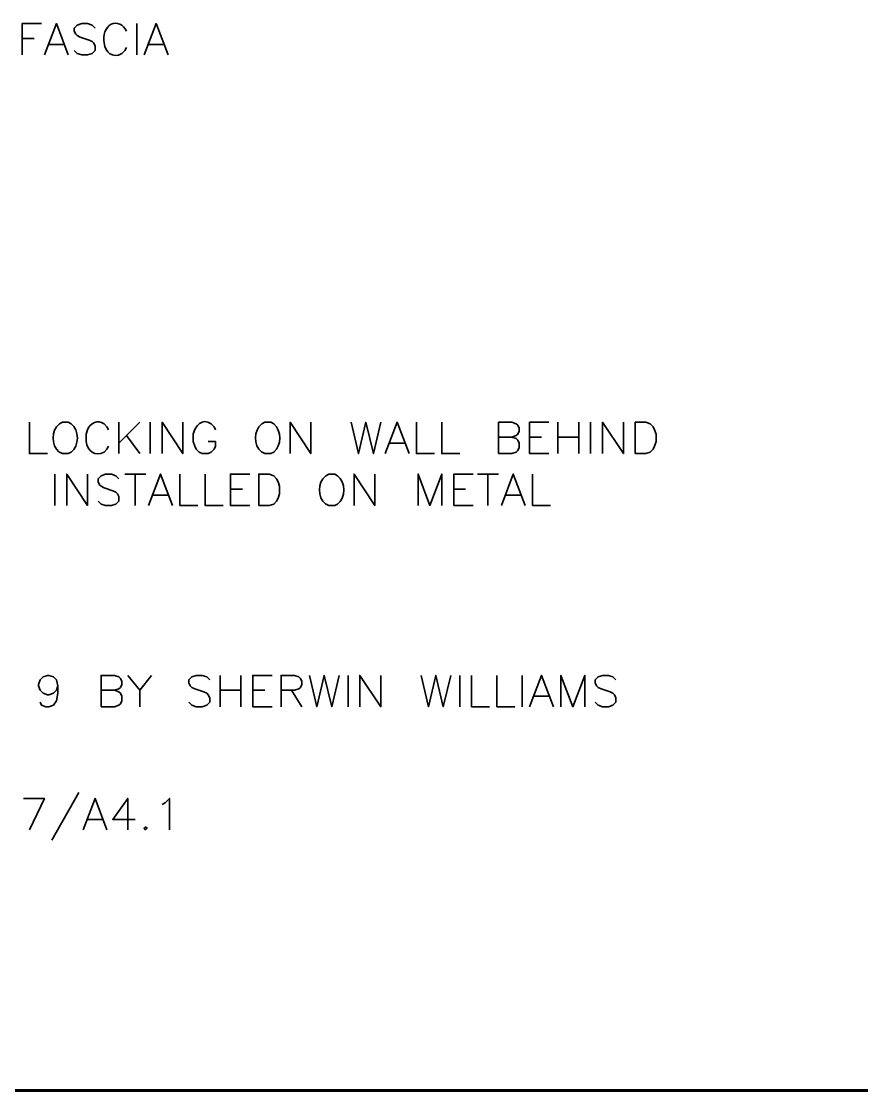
# Model space of a CAD drawing. Header units: inches. Extents: x 5 to 516, y -193 to 129.
# Drawn here: x 98.87 to 107.27, y -127.28 to -116.59 of the extents above; entities that cross this region are included whole.
import ezdxf

# ---------------------------------------------------------------- set-up
doc = ezdxf.new("R2010")
doc.units = ezdxf.units.IN
doc.header["$MEASUREMENT"] = 0
doc.layers.add('PDF4_Geometry', color=7, linetype='Continuous')

msp = doc.modelspace()

# ---------------------------------------------------------------- linework, layer by layer
at = {"layer": 'PDF4_Geometry', "lineweight": 35}
for points in [[(98.8787562, -116.9229864), (98.8787562, -116.609653), (99.0720896, -116.609653)], [(99.1020907, -116.9229864), (99.2220907, -116.609653), (99.3387574, -116.9229864)], [(99.6087571, -116.6563195), (99.5787571, -116.6263195), (99.5320904, -116.6096528), (99.4754238, -116.6096528), (99.4287571, -116.6263195), (99.3987571, -116.6563195), (99.3987571, -116.6863195), (99.4154238, -116.7163195), (99.4287571, -116.7296528), (99.4587571, -116.7463195), (99.5487571, -116.7763195), (99.5787571, -116.7896528), (99.5920904, -116.8029862), (99.6087571, -116.8329862), (99.6087571, -116.8796529), (99.5787571, -116.9096529), (99.5320904, -116.9229862), (99.4754238, -116.9229862), (99.4287571, -116.9096529), (99.3987571, -116.8796529)], [(100.0254238, -116.609653), (100.0254238, -116.9229864)], [(100.0987542, -116.9229864), (100.2187542, -116.609653), (100.3387542, -116.9229864)], [(98.8787562, -116.7596529), (98.9987562, -116.7596529)], [(99.1454222, -116.819653), (99.2954223, -116.819653)], [(99.8754212, -116.9096533), (99.9054212, -116.8796533), (99.9220879, -116.8496533)], [(100.1420891, -116.819653), (100.2920891, -116.819653)], [(98.95209, -120.5963197), (98.95209, -120.9096531), (99.13209, -120.9096531)], [(99.3687568, -120.6129864), (99.3387568, -120.5963197), (99.2820901, -120.5963197), (99.2520901, -120.6129864), (99.2220901, -120.6429864)], [(99.7420884, -120.6729867), (99.7254218, -120.6429867), (99.6987551, -120.6129867)], [(100.0554226, -120.5963197), (99.8454226, -120.8063197)], [(99.8454243, -120.5963197), (99.8454243, -120.9096531)], [(100.1587551, -120.5963197), (100.1587551, -120.9096531)], [(100.278757, -120.909653), (100.278757, -120.5963197), (100.4854237, -120.909653), (100.4854237, -120.5963197)], [(100.812089, -120.6729867), (100.7987557, -120.6429867), (100.7687557, -120.6129867)], [(101.3954227, -120.6129864), (101.3654227, -120.5963197), (101.3054227, -120.5963197), (101.2754227, -120.6129864), (101.2454227, -120.6429864)], [(101.5587559, -120.909653), (101.5587559, -120.5963197), (101.7654226, -120.909653), (101.7654226, -120.5963197)], [(102.1687549, -120.5963197), (102.2420882, -120.9096531), (102.3154216, -120.5963197), (102.3920882, -120.9096531), (102.4654216, -120.5963197)], [(102.5087546, -120.909653), (102.6287546, -120.5963197), (102.7487546, -120.909653)], [(102.8220888, -120.5963197), (102.8220888, -120.9096531), (103.0020888, -120.9096531)], [(103.075422, -120.5963197), (103.075422, -120.9096531), (103.255422, -120.9096531)], [(103.6420894, -120.909653), (103.6420894, -120.5963197), (103.7754228, -120.5963197), (103.8187561, -120.6129863), (103.8354228, -120.6263197), (103.8487561, -120.6563197), (103.8487561, -120.6863197), (103.8354228, -120.7163197), (103.8187561, -120.729653), (103.7754228, -120.7463197), (103.6420894, -120.7463197)], [(104.1454237, -120.909653), (103.9520904, -120.909653), (103.9520904, -120.5963197), (104.1454237, -120.5963197)], [(104.2354224, -120.5963197), (104.2354224, -120.9096531)], [(104.445424, -120.5963197), (104.445424, -120.9096531)], [(104.5620893, -120.5963197), (104.5620893, -120.9096531)], [(104.6820879, -120.909653), (104.6820879, -120.5963197), (104.8920879, -120.909653), (104.8920879, -120.5963197)], [(99.5320884, -120.6729867), (99.5187551, -120.71632), (99.5187551, -120.7896533)], [(99.9220879, -120.7296536), (100.0554212, -120.9096536)], [(100.5887557, -120.71632), (100.5887557, -120.7896533), (100.6054224, -120.83632), (100.6187557, -120.86632), (100.6487557, -120.89632), (100.6787557, -120.9096533), (100.7387557, -120.9096533), (100.7687557, -120.89632), (100.7987557, -120.86632), (100.812089, -120.83632), (100.812089, -120.7896533), (100.7387557, -120.7896533)], [(103.7754241, -120.7463196), (103.8187574, -120.7596529), (103.8354241, -120.7763196), (103.8487574, -120.8063196), (103.8487574, -120.8496529), (103.8354241, -120.8796529), (103.8187574, -120.8963196), (103.7754241, -120.9096529), (103.6420908, -120.9096529)], [(103.9520904, -120.7463196), (104.0720904, -120.7463196)], [(104.2354224, -120.7463196), (104.4454224, -120.7463196)], [(99.6987551, -120.89632), (99.7254218, -120.86632), (99.7420884, -120.83632)], [(102.5554228, -120.8063197), (102.7020895, -120.8063197)], [(99.2820901, -120.9096531), (99.3387568, -120.9096531), (99.3687568, -120.8963197)], [(101.3054227, -120.9096531), (101.3654227, -120.9096531), (101.3954227, -120.8963197)], [(99.2054232, -121.1163198), (99.2054232, -121.4296531)], [(99.3254217, -121.4296531), (99.3254217, -121.1163198), (99.5320884, -121.4296531), (99.5320884, -121.1163198)], [(99.8454243, -121.1629863), (99.8154243, -121.1329863), (99.772091, -121.1163196), (99.712091, -121.1163196), (99.6687577, -121.1329863), (99.6387577, -121.1629863), (99.6387577, -121.1929863), (99.652091, -121.2229863), (99.6687577, -121.2363196), (99.6987577, -121.2529863), (99.7854243, -121.2829863), (99.8154243, -121.2963196), (99.832091, -121.3129863), (99.8454243, -121.3396529), (99.8454243, -121.3863196), (99.8154243, -121.4163196), (99.772091, -121.4296529), (99.712091, -121.4296529), (99.6687577, -121.4163196), (99.6387577, -121.3863196)], [(99.9054219, -121.1163198), (100.1154219, -121.1163198)], [(100.0087544, -121.1163198), (100.0087544, -121.4296531)], [(100.1420891, -121.4296531), (100.2620891, -121.1163198), (100.3820891, -121.4296531)], [(100.4554233, -121.1163198), (100.4554233, -121.4296531), (100.6354233, -121.4296531)], [(100.7087565, -121.1163198), (100.7087565, -121.4296531), (100.8887565, -121.4296531)], [(101.1554231, -121.4296531), (100.9620897, -121.4296531), (100.9620897, -121.1163198), (101.1554231, -121.1163198)], [(102.0320905, -121.1329865), (102.0054238, -121.1163198), (101.9454238, -121.1163198), (101.9154238, -121.1329865), (101.8854238, -121.1629865)], [(102.198757, -121.4296531), (102.198757, -121.1163198), (102.4054237, -121.4296531), (102.4054237, -121.1163198)], [(102.8387548, -121.4296531), (102.8387548, -121.1163198), (102.9554215, -121.4296531), (103.0754215, -121.1163198), (103.0754215, -121.4296531)], [(103.3887573, -121.4296531), (103.1954239, -121.4296531), (103.1954239, -121.1163198), (103.3887573, -121.1163198)], [(103.4320878, -121.1163198), (103.6420878, -121.1163198)], [(103.5354237, -121.1163198), (103.5354237, -121.4296531)], [(103.6720882, -121.4296531), (103.7887549, -121.1163198), (103.9087549, -121.4296531)], [(103.9820892, -121.1163198), (103.9820892, -121.4296531), (104.1620892, -121.4296531)], [(100.9620897, -121.2663196), (101.0820897, -121.2663196)], [(103.1954239, -121.2663196), (103.3120906, -121.2663196)], [(100.1887539, -121.3263197), (100.3387539, -121.3263197)], [(103.7154232, -121.3263197), (103.8654232, -121.3263197)], [(101.9454238, -121.4296531), (102.0054238, -121.4296531), (102.0320905, -121.4163198)], [(99.235422, -123.232987), (99.2220886, -123.2763203), (99.1920886, -123.3063203), (99.145422, -123.322987), (99.1320886, -123.322987), (99.0887553, -123.3063203), (99.0587553, -123.2763203), (99.0420886, -123.232987), (99.0420886, -123.2196536), (99.0587553, -123.172987), (99.0887553, -123.142987), (99.1320886, -123.1296536), (99.145422, -123.1296536), (99.1920886, -123.142987), (99.2220886, -123.172987), (99.235422, -123.232987), (99.235422, -123.3063203), (99.2220886, -123.382987), (99.1920886, -123.4263203), (99.145422, -123.442987), (99.115422, -123.442987), (99.0720886, -123.4263203), (99.0587553, -123.3963203)], [(99.6687547, -123.4429869), (99.6687547, -123.1296536), (99.802088, -123.1296536), (99.8454214, -123.1429869), (99.862088, -123.1596536), (99.8754214, -123.1896536), (99.8754214, -123.2196536), (99.862088, -123.2496536), (99.8454214, -123.2629869), (99.802088, -123.2763202), (99.6687547, -123.2763202)], [(99.9354241, -123.1296536), (100.0554241, -123.2763203), (100.0554241, -123.4429869)], [(100.1720879, -123.1296536), (100.0554212, -123.2763203)], [(100.7554213, -123.1729869), (100.7254213, -123.1429869), (100.6787546, -123.1296535), (100.6187546, -123.1296535), (100.5754213, -123.1429869), (100.5454213, -123.1729869), (100.5454213, -123.2029869), (100.5587546, -123.2329869), (100.5754213, -123.2496535), (100.6054213, -123.2629869), (100.6954213, -123.2929869), (100.7254213, -123.3063202), (100.7387546, -123.3229869), (100.7554213, -123.3529869), (100.7554213, -123.3963202), (100.7254213, -123.4263202), (100.6787546, -123.4429869), (100.6187546, -123.4429869), (100.5754213, -123.4263202), (100.5454213, -123.3963202)], [(100.8587572, -123.1296536), (100.8587572, -123.4429869)], [(101.0654223, -123.1296536), (101.0654223, -123.4429869)], [(101.3787575, -123.4429869), (101.1854242, -123.4429869), (101.1854242, -123.1296536), (101.3787575, -123.1296536)], [(101.4687562, -123.4429869), (101.4687562, -123.1296536), (101.6020895, -123.1296536), (101.6454229, -123.1429869), (101.6620895, -123.1596536), (101.6754229, -123.1896536), (101.6754229, -123.2196536), (101.6620895, -123.2496536), (101.6454229, -123.2629869), (101.6020895, -123.2763202), (101.4687562, -123.2763202)], [(101.7520882, -123.1296536), (101.8254215, -123.4429869), (101.8987549, -123.1296536), (101.9754215, -123.4429869), (102.0487549, -123.1296536)], [(102.1387561, -123.1296536), (102.1387561, -123.4429869)], [(102.2554214, -123.4429869), (102.2554214, -123.1296536), (102.4654214, -123.4429869), (102.4654214, -123.1296536)], [(102.868757, -123.1296536), (102.9420903, -123.4429869), (103.0154236, -123.1296536), (103.088757, -123.4429869), (103.1654237, -123.1296536)], [(103.2554215, -123.1296536), (103.2554215, -123.4429869)], [(103.3720902, -123.1296536), (103.3720902, -123.4429869), (103.5520902, -123.4429869)], [(103.6254234, -123.1296536), (103.6254234, -123.4429869), (103.8054234, -123.4429869)], [(103.8787566, -123.1296536), (103.8787566, -123.4429869)], [(103.9520904, -123.4429869), (104.0720904, -123.1296536), (104.1920904, -123.4429869)], [(104.2654212, -123.4429869), (104.2654212, -123.1296536), (104.3854212, -123.4429869), (104.5054212, -123.1296536), (104.5054212, -123.4429869)], [(104.8154226, -123.1729869), (104.7854226, -123.1429869), (104.7420892, -123.1296535), (104.6820892, -123.1296535), (104.6387559, -123.1429869), (104.6087559, -123.1729869), (104.6087559, -123.2029869), (104.6220892, -123.2329869), (104.6387559, -123.2496535), (104.6687559, -123.2629869), (104.7587559, -123.2929869), (104.7854226, -123.3063202), (104.8020892, -123.3229869), (104.8154226, -123.3529869), (104.8154226, -123.3963202), (104.7854226, -123.4263202), (104.7420892, -123.4429869), (104.6820892, -123.4429869), (104.6387559, -123.4263202), (104.6087559, -123.3963202)], [(99.8020894, -123.2763202), (99.8454227, -123.2929869), (99.8620894, -123.3063202), (99.8754227, -123.3363202), (99.8754227, -123.3829869), (99.8620894, -123.4129869), (99.8454227, -123.4263202), (99.8020894, -123.4429869), (99.668756, -123.4429869)], [(100.8587572, -123.2763202), (101.0654239, -123.2763202)], [(101.1854242, -123.2763202), (101.3054242, -123.2763202)], [(101.5720887, -123.2763202), (101.675422, -123.4429869)], [(103.9987552, -123.3363203), (104.1454218, -123.3363203)], [(98.95209, -124.672987), (99.10209, -124.3596536), (98.89209, -124.3596536)], [(99.4454236, -124.2996535), (99.1754236, -124.7763203)], [(99.4887552, -124.672987), (99.6087552, -124.3596536), (99.7254219, -124.672987)], [(99.9354241, -124.672987), (99.9354241, -124.3596537), (99.7854241, -124.5696537), (100.0087574, -124.5696537)], [(100.278757, -124.4196538), (100.308757, -124.4029871), (100.3520904, -124.3596538), (100.3520904, -124.6729871)], [(99.5320902, -124.5696536), (99.6820902, -124.5696536)]]:
    msp.add_lwpolyline(points, dxfattribs=at)
for points in [[(105.0087548, -120.909653), (105.0087548, -120.5963197), (105.1154215, -120.5963197), (105.1587548, -120.6129863), (105.1887548, -120.6429864), (105.2020882, -120.6729864), (105.2187548, -120.7163197), (105.2187548, -120.789653), (105.2020882, -120.8363197), (105.1887548, -120.8663197), (105.1587548, -120.8963197), (105.1154215, -120.909653)], [(101.2454217, -121.4296531), (101.2454217, -121.1163198), (101.3487551, -121.1163198), (101.3954218, -121.1329864), (101.4220884, -121.1629864), (101.4387551, -121.1929864), (101.4520884, -121.2363198), (101.4520884, -121.3129864), (101.4387551, -121.3563198), (101.4220884, -121.3863198), (101.3954218, -121.4163198), (101.3487551, -121.4296531)], [(100.1120903, -124.6429865), (100.098757, -124.6563198), (100.1120903, -124.6729865), (100.128757, -124.6563198)]]:
    msp.add_lwpolyline(points, close=True, dxfattribs=at)
at = {"layer": 'PDF4_Geometry', "lineweight": 60}
msp.add_lwpolyline([(12.8887456, -127.282987), (147.8887564, -127.282987)], dxfattribs=at)
at = {"layer": 'PDF4_Geometry', "lineweight": 35}
msp.add_ellipse((99.8169908, -116.7651971), major_axis=(-0.0066547, 0.1599904), ratio=0.7638153243, start_param=5.1959089326, end_param=8.0605592668, dxfattribs=at)
for points in [[(99.6987545, -116.8029867), (99.7118657, -116.8984311), (99.7830323, -116.95932), (99.8754212, -116.9096533)], [(99.2220901, -120.6429864), (99.165479, -120.7172642), (99.1803124, -120.880542), (99.2820901, -120.9096531)], [(99.3687568, -120.8963197), (99.452479, -120.8361531), (99.4532013, -120.6733197), (99.3687568, -120.6129864)], [(99.6987551, -120.6129867), (99.6340329, -120.5619867), (99.5590884, -120.6080422), (99.5320884, -120.6729867)], [(100.7687557, -120.6129867), (100.6808113, -120.5509311), (100.6084224, -120.6309867), (100.5887557, -120.71632)], [(101.2454227, -120.6429864), (101.1888116, -120.7172642), (101.2036449, -120.880542), (101.3054227, -120.9096531)], [(101.3954227, -120.8963197), (101.4746449, -120.8272642), (101.4758116, -120.6826531), (101.3954227, -120.6129864)], [(99.5187551, -120.7896533), (99.5310884, -120.8795422), (99.6079773, -120.9481533), (99.6987551, -120.89632)], [(101.8854238, -121.1629865), (101.8275349, -121.2399865), (101.8448127, -121.4008198), (101.9454238, -121.4296531)], [(102.0320905, -121.4163198), (102.116535, -121.3551531), (102.116535, -121.1941531), (102.0320905, -121.1329865)]]:
    msp.add_open_spline(points, degree=3, dxfattribs=at)

doc.saveas('drawing.dxf')
